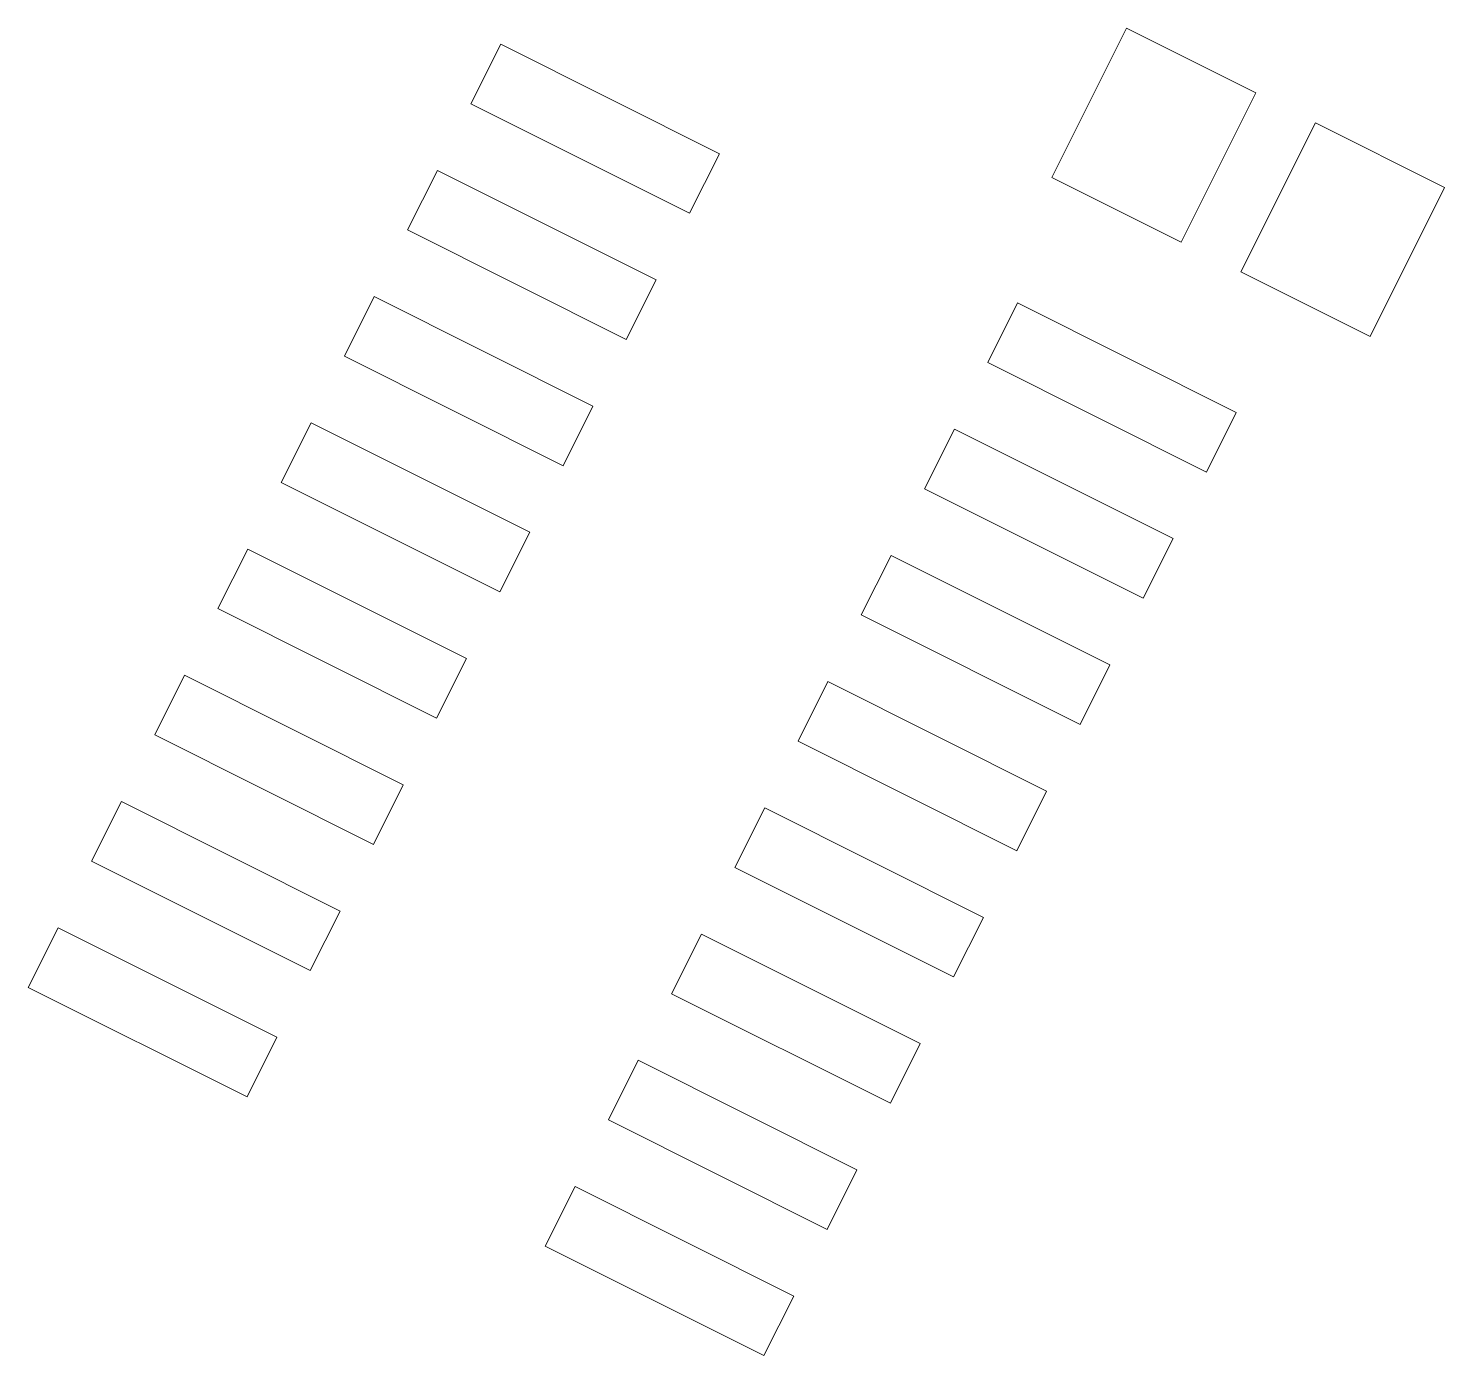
# Model space of a CAD drawing. Header units: inches. Extents: x 70 to 970, y -386 to 214.
# Drawn here: x 377.43 to 390.17, y 149.72 to 161.66 of the extents above; entities that cross this region are included whole.
import ezdxf

# ---------------------------------------------------------------- set-up
doc = ezdxf.new("R2010")
doc.units = ezdxf.units.IN
doc.header["$MEASUREMENT"] = 0

msp = doc.modelspace()

# ---------------------------------------------------------------- linework, layer by layer
at = {"color": 1, "lineweight": 0}
for p, q in [((387.308, 161.659), (386.636, 160.318)), ((387.308, 161.659), (386.636, 160.318)), ((388.47, 161.077), (387.308, 161.659)), ((388.47, 161.077), (387.308, 161.659)), ((381.678, 161.517), (381.41, 160.98)), ((381.678, 161.517), (381.41, 160.98)), ((383.646, 160.531), (381.678, 161.517)), ((383.646, 160.531), (381.678, 161.517)), ((387.799, 159.735), (388.47, 161.077)), ((387.799, 159.735), (388.47, 161.077)), ((381.41, 160.98), (383.377, 159.995)), ((381.41, 160.98), (383.377, 159.995)), ((389.007, 160.808), (388.335, 159.467)), ((389.007, 160.808), (388.335, 159.467)), ((390.169, 160.226), (389.007, 160.808)), ((390.169, 160.226), (389.007, 160.808)), ((383.377, 159.995), (383.646, 160.531)), ((383.377, 159.995), (383.646, 160.531)), ((381.11, 160.381), (380.841, 159.845)), ((381.11, 160.381), (380.841, 159.845)), ((383.077, 159.396), (381.11, 160.381)), ((383.077, 159.396), (381.11, 160.381)), ((386.636, 160.318), (387.799, 159.735)), ((386.636, 160.318), (387.799, 159.735)), ((389.498, 158.885), (390.169, 160.226)), ((389.498, 158.885), (390.169, 160.226)), ((380.841, 159.845), (382.808, 158.86)), ((380.841, 159.845), (382.808, 158.86)), ((382.808, 158.86), (383.077, 159.396)), ((382.808, 158.86), (383.077, 159.396)), ((388.335, 159.467), (389.498, 158.885)), ((388.335, 159.467), (389.498, 158.885)), ((380.541, 159.245), (380.272, 158.709)), ((380.541, 159.245), (380.272, 158.709)), ((382.508, 158.26), (380.541, 159.245)), ((382.508, 158.26), (380.541, 159.245)), ((386.328, 159.188), (386.059, 158.652)), ((386.328, 159.188), (386.059, 158.652)), ((388.295, 158.203), (386.328, 159.188)), ((388.295, 158.203), (386.328, 159.188)), ((380.272, 158.709), (382.24, 157.724)), ((380.272, 158.709), (382.24, 157.724)), ((386.059, 158.652), (388.026, 157.667)), ((386.059, 158.652), (388.026, 157.667)), ((382.24, 157.724), (382.508, 158.26)), ((382.24, 157.724), (382.508, 158.26)), ((379.973, 158.11), (379.704, 157.573)), ((379.973, 158.11), (379.704, 157.573)), ((381.94, 157.125), (379.973, 158.11)), ((381.94, 157.125), (379.973, 158.11)), ((388.026, 157.667), (388.295, 158.203)), ((388.026, 157.667), (388.295, 158.203)), ((385.759, 158.053), (385.491, 157.516)), ((385.759, 158.053), (385.491, 157.516)), ((387.727, 157.068), (385.759, 158.053)), ((387.727, 157.068), (385.759, 158.053)), ((379.704, 157.573), (381.671, 156.589)), ((379.704, 157.573), (381.671, 156.589)), ((385.491, 157.516), (387.458, 156.531)), ((385.491, 157.516), (387.458, 156.531)), ((381.671, 156.589), (381.94, 157.125)), ((381.671, 156.589), (381.94, 157.125)), ((379.404, 156.974), (379.135, 156.438)), ((379.404, 156.974), (379.135, 156.438)), ((381.371, 155.989), (379.404, 156.974)), ((381.371, 155.989), (379.404, 156.974)), ((387.458, 156.531), (387.727, 157.068)), ((387.458, 156.531), (387.727, 157.068)), ((385.191, 156.917), (384.922, 156.381)), ((385.191, 156.917), (384.922, 156.381)), ((387.158, 155.932), (385.191, 156.917)), ((387.158, 155.932), (385.191, 156.917)), ((379.135, 156.438), (381.102, 155.453)), ((379.135, 156.438), (381.102, 155.453)), ((384.922, 156.381), (386.889, 155.396)), ((384.922, 156.381), (386.889, 155.396)), ((381.102, 155.453), (381.371, 155.989)), ((381.102, 155.453), (381.371, 155.989)), ((378.835, 155.839), (378.567, 155.302)), ((378.835, 155.839), (378.567, 155.302)), ((380.802, 154.854), (378.835, 155.839)), ((380.802, 154.854), (378.835, 155.839)), ((386.889, 155.396), (387.158, 155.932)), ((386.889, 155.396), (387.158, 155.932)), ((384.622, 155.782), (384.353, 155.245)), ((384.622, 155.782), (384.353, 155.245)), ((386.589, 154.796), (384.622, 155.782)), ((386.589, 154.796), (384.622, 155.782)), ((378.567, 155.302), (380.534, 154.317)), ((378.567, 155.302), (380.534, 154.317)), ((384.353, 155.245), (386.321, 154.26)), ((384.353, 155.245), (386.321, 154.26)), ((380.534, 154.317), (380.802, 154.854)), ((380.534, 154.317), (380.802, 154.854)), ((386.321, 154.26), (386.589, 154.796)), ((386.321, 154.26), (386.589, 154.796)), ((378.267, 154.703), (377.998, 154.167)), ((378.267, 154.703), (377.998, 154.167)), ((380.234, 153.718), (378.267, 154.703)), ((380.234, 153.718), (378.267, 154.703)), ((384.053, 154.646), (383.785, 154.109)), ((384.053, 154.646), (383.785, 154.109)), ((386.021, 153.661), (384.053, 154.646)), ((386.021, 153.661), (384.053, 154.646)), ((377.998, 154.167), (379.965, 153.182)), ((377.998, 154.167), (379.965, 153.182)), ((383.785, 154.109), (385.752, 153.125)), ((383.785, 154.109), (385.752, 153.125)), ((379.965, 153.182), (380.234, 153.718)), ((379.965, 153.182), (380.234, 153.718)), ((385.752, 153.125), (386.021, 153.661)), ((385.752, 153.125), (386.021, 153.661)), ((377.698, 153.568), (377.429, 153.031)), ((377.698, 153.568), (377.429, 153.031)), ((379.665, 152.583), (377.698, 153.568)), ((379.665, 152.583), (377.698, 153.568)), ((383.485, 153.51), (383.216, 152.974)), ((383.485, 153.51), (383.216, 152.974)), ((385.452, 152.525), (383.485, 153.51)), ((385.452, 152.525), (383.485, 153.51)), ((377.429, 153.031), (379.397, 152.046)), ((377.429, 153.031), (379.397, 152.046)), ((383.216, 152.974), (385.183, 151.989)), ((383.216, 152.974), (385.183, 151.989)), ((379.397, 152.046), (379.665, 152.583)), ((379.397, 152.046), (379.665, 152.583)), ((385.183, 151.989), (385.452, 152.525)), ((385.183, 151.989), (385.452, 152.525)), ((382.916, 152.375), (382.647, 151.838)), ((382.916, 152.375), (382.647, 151.838)), ((384.883, 151.39), (382.916, 152.375)), ((384.883, 151.39), (382.916, 152.375)), ((382.647, 151.838), (384.615, 150.853)), ((382.647, 151.838), (384.615, 150.853)), ((384.615, 150.853), (384.883, 151.39)), ((384.615, 150.853), (384.883, 151.39)), ((382.348, 151.239), (382.079, 150.703)), ((382.348, 151.239), (382.079, 150.703)), ((384.315, 150.254), (382.348, 151.239)), ((384.315, 150.254), (382.348, 151.239)), ((382.079, 150.703), (384.046, 149.718)), ((382.079, 150.703), (384.046, 149.718)), ((384.046, 149.718), (384.315, 150.254)), ((384.046, 149.718), (384.315, 150.254))]:
    msp.add_line(p, q, dxfattribs=at)

doc.saveas('drawing.dxf')
